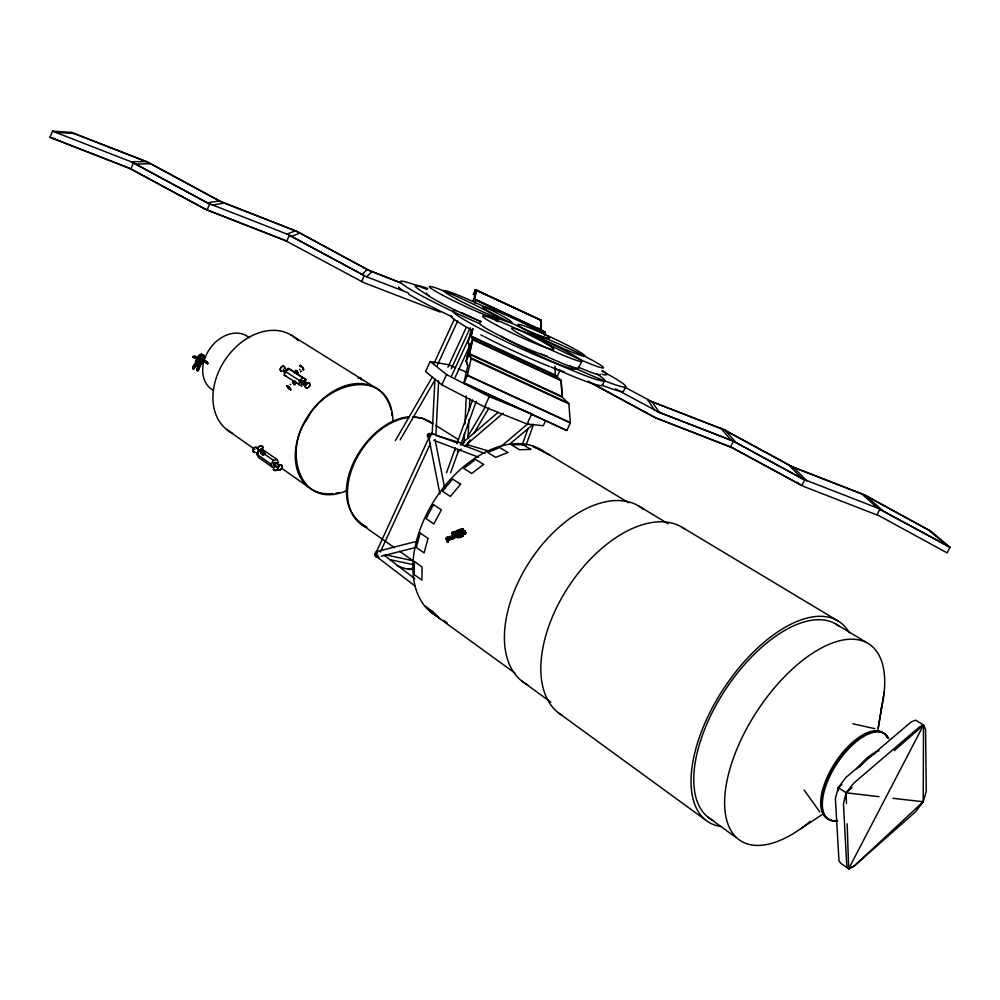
<?xml version="1.0" encoding="UTF-8"?>
<svg xmlns="http://www.w3.org/2000/svg" width="1000" height="1000" viewBox="0 0 1000 1000"><rect width="100%" height="100%" fill="white"/><g stroke="black" fill="none" stroke-linecap="round" stroke-linejoin="round"><path stroke-width="1.5" d="M194.05 356.662C192.562 357.362 192.225 356.112 196.012 356.75M198.1 363.225L197.188 364.487M923.2 801.75L923.525 725.05L915.713 720.188L911.25 721.85L845.738 777.638L838.363 787.562L835.375 798.4L839 861.038L841.2 863.575L848.675 868.838L854.2 866.012L923.2 801.75L926.275 791.4L925.562 729.212L923.525 725.05L919.438 726.95L853.875 783.05L846.112 792.775L843.45 803.875L846.825 866.55L848.675 868.838L854.362 865.875L915.638 811.725L923.2 801.75L892.962 798.325M197.525 368.45L198.325 364.575M203.938 361.538C207.938 363.9 208.363 364.225 205.613 361.125M463.875 531.475L464.812 531.087L465.825 533.062L463.55 533.4C461.312 537.388 466.7 531.75 465.262 533.488C463.888 533.75 465.887 531.775 464.538 530.513C465.95 535.85 466.65 530.25 463.537 530.65L462.962 531.388M541.062 320.513L541.2 330.075L545.1 332.3L545.163 335.412L545.037 332.088L541.138 329.875L541.075 320.188L475.375 289.7L541.075 320.188M207.65 362.837C207.712 365.075 207.887 361.413 204.462 360.825M198.238 364.963L198.825 363.525M275.575 463.413L275.038 462.312L273.988 462.65A1.375 1 -54 0 0 273.45 464.425A1.363 0.988 -54 0 0 274.237 464.837M538.9 330.737L538.938 328.025M202.062 361.6L201.287 362.625M206.7 362.175L207.537 363.925L207.662 363M198.162 363.387C195.9 365.037 199.812 362.35 196.238 362.262M458.188 537.487L458.862 536.188M195.875 362.863L193.65 365.475L193.575 367.1M462.537 534.725L462.175 531.737L462.713 534.8M264.188 452.413L263.538 451.238M197.25 358.413C193.825 357.837 193.538 355.75 197.075 357.438M464.775 531.812L464.325 533.325C464.55 535.212 465.688 532.65 463.837 532.075C466.625 531.425 464.263 535.625 465.288 534.087M207.613 363.162L207.613 363.288M296.575 372.537L297.387 373.025L295.512 370.9M201.475 359.338L199.363 358.387L201.475 359.338L201.875 358.438M464.075 442.663L464.513 433.325M464.963 423.975L466.275 395.938M467.65 445.887L467.8 442.775M468.013 438.1L468.888 419.412M469.325 410.062L469.837 399.162M432.212 433.363L434.862 380.725M435.925 435.025L438.638 380.825M263.975 451.688L262.05 453.363A1.675 1.15 -29.4 0 1 261.225 452.738L261.125 452.788M264.938 453.325L263.075 454.9M294.075 372.5L295.4 373.275M207.413 363.038L207.625 363.85L207.537 363.025M295.625 370.387L298.125 373.013L297.038 372.388M465.275 533.125L464.538 533.337L465.375 532.8M465.325 532.438L464.387 532.612L464.637 533.612L464.975 533.038M464.588 532.575L464.812 531.087L463.512 531.05L462.6 534.412M464.675 533.013L464.338 533.45M464.925 532.263L464.438 531.163M460.175 531.95L461.4 532.663L461.463 531.413M460.525 534.9C459.113 536.962 459.487 535.962 460.05 537.65C468.188 532.212 455.875 539.375 460.037 536.737M463.387 532.562L463.85 533.45M207.638 363.462L207.425 363.713M461.7 534.8L462.537 535.812M452.938 534.438L453.1 535.125M460.85 532.863C460.112 529.038 447.163 538.525 460.412 532.038C460.9 534.025 464.137 531.2 463.2 529.712M457.762 530.925C455.262 533.45 453.35 529.975 454.487 533.45C457.625 533.1 462.413 529.688 463.488 529.7C463.038 526.638 453.325 533.188 457.65 530.35M193.15 356.413L192.688 357.163L194.688 356.225M196.863 362.113L200.238 363.638L195.512 362.062L196.713 359.113L202.387 362.062L201.488 361.6L204.025 356.35L201.225 355.075L199.363 358.387M197.312 358.45L197.85 357.088L197.425 358.425M469.363 354.263L562.275 397.188L568.888 403.875L570.363 422.975L566.8 430.513L463.875 383.125L467.388 375.513L471.1 358.7L469.363 354.263L472.663 339.725L471.012 336.562L472.863 328.55M475.225 302.962C475.925 298.6 473.375 295.725 476.725 290.238M203.263 357.438L203.925 357.088L203.337 357.575M303.612 369.35L303.55 369.862A3.237 0.712 50 0 1 302.638 369.338M454.487 533.45L454.487 532.663L459.15 531.062M198.438 370.475C198.15 365.875 195.787 372.625 198.137 370M474.525 295.012L473.237 294.337L475.375 289.7L476.712 290.375L472.987 301M203.863 357.425L204.025 356.35M207.587 363.862L206.725 363.025M453.35 536.213L446.175 538.562L447.587 542.325L448.212 541.45M453.6 536.1L446.275 537.562L447.738 541.388L448.338 540.275M462.362 535.65C463.325 538.125 461.163 532.263 459.75 535.062C461.763 536.287 461.662 535.675 459.712 537.413C459.162 535.9 459.425 537.087 459.837 536.413M429.513 438.013L429.525 438.688M452.875 536.487L455.325 535.675L454.9 534.275M463.875 383.125L467.75 365.938L466.188 361.138L469.625 346.287L468.175 342.3L471.287 329.625M301.913 386.225L284.275 375.175L284.713 371.012L288.163 368.387L291.137 369.925L305.837 379.4L305.512 382.175M452.675 535.125C453.7 539.738 451.35 528.325 452.05 533.825M196.825 370.262L197.1 369.275M298.925 384.712L299.4 380.525L302.85 377.863L305.837 379.4M200.312 364.525L199.537 366.737M463.462 530.175L463.113 528.888M193.125 356.5L193.212 357.463L196.875 358.275M460.588 535.925L459.412 535.262L459.55 534.062L461.575 533.413L461.925 534.9M464.212 533.288L463.837 532.075M457.612 530.825L462.875 528.775M203.875 358.475L204.2 355.838L202.913 356.688M200.525 364.975L198.775 368.9L199.5 367.287M206.6 361.587L205.938 362.175L206.562 362.525M415.025 586.013L375.513 555.775L377.625 552.562M461.35 534.975L461.225 536.087M199 356.488L200.338 354.4L202.463 355.337M461.775 532.888L461.925 531.838L462.262 533.95L462.6 533.125M204.338 358.713C203.575 359.275 204.65 356.388 203.962 359.438M462.775 536.263L462.4 535.225M196.825 369.6L197.812 370.8M193.337 356.625L192.712 357.05M877.7 730.225L881.862 706.087M884.175 691.925L878.438 727.525M455.737 536.838L456.15 536.038M193.137 367.038C196.737 368.45 190.45 369.8 193.588 366.1M361.562 379.938L361.125 378.2L358.088 378.212L360.387 378.062L361.45 379.325M198.525 369.913L197.775 370.875M461.312 535.837C461.35 536.362 458.888 534.987 459.275 536.825M198.663 369.588L199.213 368.55L198.425 367.587L197.362 367.825L197.175 369.288M199.75 366.3L199 368.013M460.475 536.7L460.175 534.675M463.175 530.325L462.5 529.125M203.5 358.938L204.013 356.087M459.913 536.075L459.312 536.425L459.825 535.85M459.913 535.575L459.1 536.388L458.85 534.175M467.788 365.6L466.225 360.825L469.4 353.963L472.688 339.462L455.175 377.325M431.438 434.7L431.587 433.363L429.663 437.362M466.225 360.825L469.663 346.012L468.15 342.562M471.037 336.3L472.663 329.375M203.475 361.25C205.9 357.3 202.812 362.562 203.7 360.763M200.812 355.725L201.675 354.288L204.2 355.838M474.5 299.05L476.712 290.375M195.062 357.738L195.113 356.35M459.7 536.938L459.963 536.5M429.663 436.025L375.05 554.862A1.925 1.375 -77.5 0 0 376.1 556.688A1.925 1.375 -77.5 0 0 377.7 555.05M194.387 368.025L197.575 364.237M201.05 355.65L200.975 354.963L200.4 355.462M446.175 538.562L447.625 542.413L447.175 540.662M192.875 368.65L193.3 367.8M198.463 356.362L199.375 355.45L197.188 359.475M201.7 355.925L201.9 354.825L201.475 355.375M193.463 366.812L194.488 366.012L194.275 367.15M204.088 359.025L204.55 357.8L201.175 364.637L202.812 361.225M203.538 357.3L203.775 356.238L203.438 357.113M203.75 357.325L204.275 356.8M259.825 450.513L259.962 450.075A1.7 1.163 -29.4 0 1 261.163 449.05L263.238 449.613M195.4 357.038L195.162 357.762L195.525 356.475M197.975 368.762L198.9 363.775M262.425 453.688L262.325 454.35A1.375 0.95 -29.4 0 0 263.062 454.925M260.212 450.462L260.325 450.125A1.325 0.912 -29.4 0 1 261.25 449.325L262.7 449.487M203.512 358.225L203.725 357.025M203.562 358.225L203.6 356.8M461.075 535.513L460.513 535.025M194.275 357.287L194.638 356.337M446.512 472.775L455.387 448.013M456.95 443.65L472.6 399.975M450.65 472.65L459.012 449.35M460.575 444.975L476.238 401.3M522.087 445.15L527.863 429.162M526.125 444.975L533.475 424.637M204.575 360.863L205.938 362.175M197.525 368.713L198.375 367.775L198.337 369.038M273.575 468C272.05 471.3 277.488 471.337 278.363 468.812M447.688 541.287L447.688 539.263L453.738 537.487M456.662 535.988L457.4 535.8L457.188 533.663L455 534.475M203.55 361.275L206.375 362.887L206.912 361.912M440.188 312.075L363.975 282.725L284.312 240.037L204.6 208.888L128.45 167.787L50 137.275L52.55 131.163L71.55 132.375L148.9 162.688L221.7 202.05L297.938 231.887L369.55 270.663L399.963 282.538M71.475 132.562L146.55 161.6L219.363 200.963L295.625 230.812L367.262 269.587L400.662 282.85M130.988 168.738L133.488 162.85L209.65 203.988L207.037 210.025L286.737 241.163L289.375 235.175L364.25 275.675L361.575 281.613M194.613 365.062L193.625 366.562L196.25 362.3M205.613 362.537L206.125 361.362L204.8 360.575M461.512 535.688L461.087 534.163L459.888 534.675M200.875 354.663L200.175 354.925M195.662 356.662L197.075 357.062M455.45 367.587L448.425 364.712L430.175 361.538L425.562 371.575L441.825 384.825L484.5 406.925L527.038 424.012L543.263 425.725L545.6 420.763M433.65 364.225L454.237 319.363M437.05 365.863L457.663 321M474.738 302.688L475.913 300.125M447.95 367.175L466.175 327.6M441.825 384.825L446.55 374.575L430.175 361.538M451.3 368.787L470.188 327.788M451.7 375.65L471.625 332.438M380.337 551.987L430.525 443.35M459.375 536.613L459.85 535.875M484.5 406.925L489.3 396.613L531.812 413.85L527.038 424.012M556.888 377.137L560.15 370.2M562.05 397.038L561.087 380.387M581.675 361.438A38.775 2.825 25.2 0 1 526.188 337.7A38.775 2.825 25.2 0 1 532.425 335.238A38.775 2.825 25.2 0 1 581.675 361.438L578.387 368.387A38.75 2.975 25.2 0 1 540.425 353.6M602.288 385.438L604.462 380.875M625.575 386.912L623.45 391.362A66.05 5.125 25.2 0 1 619 391.025M459.975 536.075L460.712 536.688L461.062 535.363M649.788 400.913L723.012 429.25L791.325 466.375L863.45 494.462L930.688 531.038L950 547.25L947.113 552.888L879.325 515.862L804.125 486.637L732.9 448L656.612 418.3L588.25 381.275M588.562 381.613L654.287 417.225L730.6 446.925L733.4 441.175L802.375 478.812L877.638 508.088L950 547.25L879.812 509.325M194.062 368.512L193.2 368.913M194.225 368.013L193.975 368.862M801.925 485.4L804.663 479.875L733.4 441.175L659.388 412.512L615.413 388.825M205.825 361.788L205.487 362.075M194.288 368.413L192.963 368.537M877.138 514.637L879.912 509.137M930.6 531.213L865.625 495.475L793.512 467.388L725.225 430.275L652.1 401.763L624.65 387.1M195.338 357.45L196.863 357.35M198.2 357.962L198.575 355.975M202.913 360.075L203.612 358.612M197.075 359.85L198.25 357.525M202.237 361.325L203.025 359.7M202.725 361.5L204.125 358.75M196.6 359.787L198.975 355.262L195.487 362.025L196.137 362.337M199.475 358.275L199.875 357.525M202.35 360.962L201.65 362.25M202.4 357.638L203.675 355.2M201.875 358.6L202.4 357.475M460.387 537.275L460.037 536.888M200.925 355.613L201.65 354.312L203.65 355.225M276.337 466.613L272.638 467.388L258.363 457.3L256.863 454.188L259.088 450.312M272.638 467.388L271.15 464.263L273.387 460.363L277.1 459.6L278.575 462.725M202.262 361.05L203.337 359.412L203.775 359.9M395.375 440.613L432.15 377.225M400.138 439.9L435.387 379.212M461.863 535.763L462.362 534.913M467.75 436.613L485.812 406M467.7 443.85L470.062 439.862M474 433.2L488.938 407.925M196.062 364.525L195.512 365.3M198.562 363.575C198.038 365.275 199.338 361.912 200.725 364.3M263.075 450.5L262.375 451.275M200.863 363.875L201.35 363.188M193.863 366.887L197.738 363.25M447.388 541.712L446.812 539.95M462.562 536.2C459.525 539.9 459.075 534.612 461.637 534.663M457.575 536.65L457.987 537.537M461.35 533.763L461.062 531.638M196.675 365.325L195.4 365.45L195.987 365.712L194.775 367.212L196.962 364.65M263.875 454.787L264.288 454.575A1.375 0.95 -29.4 0 0 264.913 453.663L264.488 452.875M448.288 540.75L447.738 541.388L446.887 539.263M459.85 537.1L460.138 537.263M447.688 542.275L447.975 541.512M460.163 537.087L459.75 535.688M52.55 131.163L131.037 161.713L207.213 202.862L286.962 234.05L366.65 276.788L371.85 271.725M361.85 274.562L367.262 269.587M851.975 787.638L846.112 792.775L846.475 803.637M894.2 750.7L923.525 725.05L848.675 868.838L847.163 823.825M838.475 790.662L838.363 787.562L841.875 784.5M263.962 452.887L261.962 453.663A1.988 1.363 -29.4 0 1 260.975 452.912M460.95 444.237L498.237 412.25M457.663 452.125L461.163 449.137M464.663 446.138L503.137 413.2M501.138 446.4L528.375 423.363M509.562 444.25L533.275 424.25M201.312 362.5L202.3 362.325M448.038 540.212L454.087 538.375M822.588 814.287L800.612 828.8M263.65 453.587L264.587 451.887L263.387 450.838M276.5 463.338L275.2 463.5A1.363 0.988 -54 0 0 274.55 464.95M300.587 371.925L301.65 371.275M292.613 382.55L293.738 383.2M287.162 385.75L287.225 386.6M295.688 382.45L296.512 382.825L294.613 380.775M302.375 382.762L301.35 383.025A1.363 1 -56.9 0 1 301.438 380.812M303.612 383.562L302.95 383.862M448.013 539.125L448.088 540.337M457.7 536.613L457.188 533.663M460.325 533.038L461.388 532.438L462.262 533.975M453.363 536.712C450.575 537.938 444.738 538.325 449.237 539.6M194.775 367.075L193.538 366.375M260.863 450.188L262.337 449.188L262.987 447.125A3.225 2.2 -29.4 0 0 261.413 445.925L259.713 446.163A2.763 1.875 -29.4 0 0 257.762 447.837L257.587 449.225A3.212 2.2 -29.4 0 0 259.163 450.425L262.175 449.1L262.762 447.212A2.95 2.013 -29.4 0 0 261.312 446.112L259.762 446.325A2.525 1.725 -29.4 0 0 257.975 447.863L257.812 449.137A2.95 2.013 -29.4 0 0 259.25 450.238L260.025 450.225M446.25 538.713L447.762 538.438L446.262 538.85M263.038 453.512C264.975 450.4 264.375 451.775 262.113 453.275A1.5 1.025 -29.4 0 1 261.363 452.713L261.337 452.388M463.038 533.025L464 532.575M277.075 469.913L274.825 470.45L273.512 469.312M263.15 453.55L262.137 453.95A1.988 1.363 -29.4 0 1 261.15 453.212L260.95 452.488M446.337 537.913L451.688 536.975M465.188 532.825C462.488 533.763 467.2 533.625 465.087 532.425M447.688 539.263L448.275 539.8M453.488 535.65L450.487 536.475M452.887 538.975L452.238 539.2M450.4 538.9L452.275 538.513M460.925 536.85L462.75 536.112M346.425 490.775C299.375 510.7 283.337 450.562 306.988 419.375C324.862 381.6 391.8 364.275 392.987 421.8M291.8 236.3L300.25 232.963M275.925 463.55L276.625 463.425M459.925 537.3L459.725 536.388M286.962 234.05L295.625 230.812M447.688 538.4L449.55 538.1M455.325 535.675L454.675 533.962L455.925 533.5M452.238 532.25L454.375 531.475M457.738 530.862L454.575 532.013L455.85 531.625M459.412 530.337L460.825 529.825M452.113 533.625L454.25 532.85M454.45 533.337L460.8 531.05M464.837 532.238L465.225 532.212M453.188 536.312L455.337 535.538M448.25 538.312L447.8 536.912L449.4 536.675M460.975 536.4L460.387 536.638L460.75 535.8M465.337 532.388L464.387 532.712M459.137 530.025L462.875 529.113M459.225 530.025L454.762 532.038M457.562 531L462.6 529.5M449.1 537.712L447.8 538.088L448.188 538.825M303.6 369.613L303.4 369.675A2.975 0.663 50 0 1 302.562 369.188M450.688 538.987L451.587 539.388L451.325 538.763M461.025 536.487L460.387 536.675L461.112 536.05M459.412 535.262L460.462 535.288M457.962 537.25L457.062 534L455.225 534.612L454.913 533.85M305.212 385.363L306.575 383.587A1.4 1.025 -56.9 0 0 306.475 383.25M261.875 451.525L260.825 451.675A1.988 1.35 -29.4 0 1 260.375 451.538M416.763 541.3L376.438 551.675A2.825 2.062 75.7 0 0 375.487 555.175A2.825 2.062 75.7 0 0 378.325 556.975M450.1 537.475L451.662 537.288M381.325 556.213L415.7 547.475M461.425 531.9L462.562 533.312M461.438 535.812L460.712 534.113M407.95 416.95C364.113 421.3 319.025 500.2 367.013 527.175M446.975 537.513L447.775 537.562M212.087 205.125L224.025 203.125M207.213 202.862L219.363 200.963M301.65 383.062L301.712 383.062A1.412 1.037 -56.9 0 1 300.988 381.312A1.412 1.037 -56.9 0 1 302.95 380.962L302.938 380.962M197.5 363.8L197.9 363.162L196.838 362.4M412.837 416.863L422.1 418.088L430.887 422.675M448.475 539.938L451.575 539.175M135.95 163.988L151.25 163.775M262.738 453.65L262.35 453.663A1.487 1.025 -29.4 0 1 262 453.562M131.037 161.713L146.55 161.6M52.475 138.412L55.4 138.562M55.025 132.3L73.925 133.475M458.15 537.337L458.85 537.45M199.525 364.787L200.7 364.5L200.125 363.6M879.05 796.712L846.112 792.775L838.363 787.562M195.95 360.525L201.725 363.15M195.938 360.725L201.588 363.3M302.887 383.862L302.3 383.675A1.375 1.013 -56.9 0 1 302.375 381.925A1.375 1.013 -56.9 0 1 303.975 381.512M197.6 359.6L201.55 361.4M458.2 536.75L458.862 536.862M195.188 357.275L194.35 357.062M193.938 365.712L195.087 366.35M375.95 556.675L378.963 557.312M389.513 559.575L413.612 564.725M385.775 554.85L412.875 560.712M852.925 723.787L874.912 728.688M461.275 532.625L460.8 530.95M294.337 384.562L294.05 383.55L294.125 384.525M377.825 556.225L375.05 554.862A1.925 1.375 -77.5 0 1 376.3 552.913M263.412 451.538L264.05 451.788M287.512 385.85L286.825 385.675L287.6 387.175M205.85 362.113L204.638 361.463M429.175 433.537L432.175 434.425M436.662 435.75L463.65 443.663M466.65 444.55L489.125 451.15M195.312 357.325L196.562 357.788M431.587 433.363L457.562 443.162M460.45 444.25L484.975 453.5M433.862 440.325L478.587 457.212M366.65 276.788L408.6 292.975M657.062 411.438L733.4 441.175M50 137.275L130.9 168.925L207.037 210.025M200.812 354.288L201.475 354.55M458.263 368.738L466.7 372.188M201.562 354.7L203.562 355.613M550.037 455.225L532.95 446.375L542.038 450.387L628.675 502.75M202.35 355.675L200.463 354.8M467.425 375.138L570.225 422.525M467.388 375.513L570.363 422.975M463.913 382.738L566.8 430.513M471.062 336.05L555.325 375.075L561.188 380.712L562.275 397.188M471.012 336.562L555.525 375.688M472.7 339.188L560.975 380.062M472.663 339.725L561.188 380.712M469.425 353.65L562.038 396.45M471.15 358.05L568.625 403.075M471.1 358.7L568.888 403.875M474.513 298.888L541.138 329.875M474.487 299.212L545.037 332.088M475.9 300.287L545.163 332.5M475.363 289.837L541.2 320.538M284.275 375.175L286.262 376.188M446.55 374.575L489.3 396.613M730.6 446.925L801.838 485.575M293.587 382.287L292.838 382.375M294.538 383.988L293.75 382.337M294.637 384.325L295.312 384.538L294.6 383.2M294.3 384.637C296.788 384.725 289.975 380.6 293.425 382.925M290.75 384.45L290.087 384.462M682.3 527.413L838.062 620.988M836.125 624.175L865.738 642.013M638.962 506.163L668.188 523.775M290.825 334.85L375.475 387.738M429.038 421.238L432.987 423.7M435.625 425.35L458 439.338M200.125 363.9L198.663 364.188M288.163 368.387L302.85 377.863M284.713 371.012L299.4 380.525M458.15 536.587L458.8 537.013M278.488 464.738L278.738 464.913A1.388 1 -54 0 1 278.375 466.938A1.363 0.975 -54 0 1 277.35 467.25M197.675 362.15L198.888 363M263.988 450.4L277.1 459.6M263.85 453.663L273.387 460.363M226.637 429.513L254.737 449.288M281.55 468.162L308.363 487.05M360.087 523.488L394.425 547.663M399.5 551.237L413.5 561.087M256.863 454.188L271.15 464.263M297.387 372.475C299.475 372.987 293.812 368.587 297.15 371.25M443.488 620.25L447.275 622.987M514.9 673.05L432.537 613.375L425.462 606.312L433.062 611.812L440.125 618.875M521.888 681.1L550.837 702.125M707.987 817.15L736.062 837.537M558.425 712.825L705.8 820.188M295.6 371.375C294.4 368.438 298.625 374.3 297.625 371.975M383.938 555.075L414.787 578.688M293.375 382.05L293.875 382.512M287.9 385.988L288.562 386.587M289.3 389.012L290.7 389.85L290.637 389M928.525 530.037L947.75 546.213M865.625 495.475L882.175 510.2M861.275 493.45L877.638 508.088M296.675 372.688L297.663 373.387L297.4 372.388M288.538 386.475L289.175 387.163M288.688 388.438L289.325 389.125M793.512 467.388L806.963 480.938M789.125 465.35L802.375 478.812M797.525 482.413L799.55 484.513M300.438 366.788L300.025 365.262A3.237 0.712 50 0 1 301.537 366.325L303.263 368.413M289.2 387.1L289.837 387.8M288.025 387.812L288.663 388.5M725.225 430.275L735.713 442.25M720.8 428.225L731.1 440.1M302.175 366.987L302.762 367.713M299.475 369.3L300.15 370.175M198.225 365.225L197.763 367.562L198.787 366.987L197.913 365.875M287.475 387.113L288.1 387.8M454.725 538.212L453.475 535.825M289.762 387.8L290.85 390.037A3.262 0.725 47.4 0 1 290.487 389.938M454.412 531.825L454.325 532.762M285.575 372.463L285.312 371.825M804.087 789.938L819.812 811.95M652.1 401.763L659.388 412.512M647.65 399.7L654.737 410.35M303.137 368.35L303.612 369.038M448 537.075L448.35 537.775M447.537 540.925L447.238 540.037M446.662 538.25L447.375 540.075M457.325 537.688L456.325 534.2L457.1 536.725M447.05 538.875L447.475 539.987M469.4 353.963L471.125 358.375M462.762 533.938L462.175 531.737M446.9 540.262L447.325 541.4M300.113 366.213L300.175 365.45A2.975 0.663 50 0 1 301.562 366.438M457.062 534L457.537 535.737M447.925 540.3L447.887 540.625M201.412 361.5L201.663 362.587L201.8 361.087M462.2 532.5L462.388 533.362M435.025 439.462L444.7 488.075M439.938 494.025L428.575 436.275A2.862 1.75 -11 0 0 429.438 437.125M447.85 539.225L447.95 539.95M457.85 536.725L457.938 537.6M463.75 532.475L463.938 533.337M455.85 536.163L455.9 537.275M554.987 366.062L555.325 375.075M213.6 390.45A31.938 24.325 -55.9 0 1 203.1 365.1A31.938 24.325 -55.9 0 1 222.062 337.287A31.925 24.3 -55.9 0 1 234.737 333.162A31.938 24.325 -55.9 0 1 249.325 337.8M333 493.612A60.012 42.387 -56.2 0 1 295.4 452.137A60.012 42.387 -56.2 0 1 339.812 387.887A60.012 42.387 -56.2 0 1 391.012 409.688M391.625 412.65A60.012 42.387 -56.2 0 1 392.062 415.712M338.938 492.562A60.012 42.387 -56.2 0 1 335.95 493.2M232.3 433.113A57.275 42.737 -56 0 1 226.375 358.013A57.275 42.737 -56 0 1 298.175 340.675M254.713 452.4A2.85 2.087 -53.9 0 1 252.787 450.337A2.85 2.087 -53.9 0 1 255.113 447.312A2.85 2.087 -53.9 0 1 257.525 448.738M256.762 447.725A2.612 1.913 -53.9 0 1 257.137 448.2M254.75 452.188A2.612 1.913 -53.9 0 1 253.113 449.675A2.612 1.913 -53.9 0 1 256.212 447.45M281.375 371.4A2.888 2.138 -56.9 0 1 281.212 367.038A2.888 2.138 -56.9 0 1 284.913 367.788M281.462 371.188A2.637 1.963 -56.9 0 1 281.05 367.5A2.637 1.963 -56.9 0 1 284.525 367.212M283.463 371.575A1.4 1.05 -53.8 0 0 283.863 371.737A1.787 1.325 -56.9 0 0 284.288 371.775M283.2 371.225A1.4 1.05 -53.8 0 1 283.113 370.75M256.438 452.775A1.762 1.288 -53.9 0 1 256.075 452.6M283.3 369.725A1.787 1.325 -56.9 0 1 283.587 369.25M284.875 368.462A1.787 1.325 -56.9 0 1 285.3 368.512M258.425 451.45A1.5 1.087 -53.9 0 0 257.825 453.387A1.8 1.312 -54.1 0 1 258.65 451.475M285.512 372.512A1.512 1.125 -56.9 0 1 285.738 370.4A1.512 1.125 -56.9 0 1 287.562 370.412A1.363 1.013 -56.9 0 0 287.013 370.087M258.15 453.562A1.375 1 -53.9 0 1 258.5 451.538M285.363 372.837A1.538 1.137 -54.7 0 1 284.988 371.987A1.812 1.338 -56.9 0 1 287.6 369.925M257.663 453.612A1.8 1.312 -54.1 0 1 258.375 451.275M285.375 372.65A1.538 1.137 -54.7 0 1 285.275 372.175A1.812 1.338 -57 0 1 285.475 371.15M285.775 370.662A1.812 1.338 -57 0 1 287.525 369.913M258.337 453.562A1.35 0.988 -53.9 0 1 258.575 452.125M286.7 370.4A1.35 1 -56.9 0 1 287.387 370.35M275.45 465.688A1.363 0.988 -54 0 1 274.837 465.525M277.075 463.35A1.837 1.325 -54 0 0 276.837 463.038A1.538 1.1 -52.1 0 0 275.525 462.95A1.837 1.325 -54 0 0 275.387 466.138M304.562 381.538A1.837 1.35 -56.9 0 0 302.162 381.737A1.837 1.35 -56.9 0 0 302.438 384.288L302.887 384.312A1.85 1.363 -56.9 0 0 303.363 384.188M277.362 463.55A1.837 1.325 -54 0 0 277.125 463.237A1.538 1.1 -52.1 0 0 275.812 463.162A1.837 1.325 -54 0 0 275.675 466.337M304.85 381.725A1.837 1.338 -56.9 0 0 302.462 381.925A1.837 1.338 -56.9 0 0 302.738 384.475L303.188 384.5A1.837 1.338 -56.9 0 0 303.637 384.4M275.487 465.938A1.375 0.988 -54 0 1 275.012 465.562M275.45 466.075A1.512 1.087 -54 0 1 275.087 464.225A1.512 1.087 -54 0 1 276.988 463.512M303.688 384.162A1.525 1.113 -56.9 0 1 302.3 383.4A1.525 1.113 -56.9 0 1 303.4 381.55A1.525 1.113 -56.9 0 1 304.788 382.3M276.825 467.425A1.787 1.288 -54 0 0 278.913 466.825A1.787 1.288 -54 0 0 278.988 464.6A1.4 1 -51.4 0 0 277.738 464.525M276.562 467.113A1.787 1.288 -54 0 1 276.45 466.188M306.537 382.65A1.8 1.325 -56.9 0 1 306.9 383.438A1.412 1.062 -55.8 0 1 306.425 384.95A1.8 1.325 -56.9 0 1 304.337 385.5M304.088 385.163A1.8 1.325 -56.9 0 1 303.962 384.712M304.15 383.688A1.8 1.325 -56.9 0 1 304.438 383.2M305.275 382.525A1.8 1.325 -56.9 0 1 306.175 382.45M305.212 385.4A1.4 1.025 -56.9 0 1 304.587 385.213M307.787 387.938A2.925 2.138 -56.9 0 1 305.188 385.65A2.925 2.138 -56.9 0 1 308.725 382.8A2.925 2.138 -56.9 0 1 309.137 386.85M307.775 387.738A2.675 1.963 -56.9 0 1 305.375 385.625A2.675 1.963 -56.9 0 1 308.625 383.013A2.675 1.963 -56.9 0 1 309.012 386.737M437.262 616.35A98.2 62.538 -56.5 0 1 435.275 498.988A98.2 62.538 -56.5 0 1 544.288 451.987M413.3 568.475A20.15 4.138 24.7 0 1 396.925 565.65M376.987 551.438A20.15 4.138 24.7 0 1 377.837 551.125M411.55 568.35A18.587 3.825 24.7 0 1 408.212 568.663M365.675 527A61.75 42.05 -56.3 0 1 352.688 467.013A61.75 42.05 -56.3 0 1 408.75 417.475M413.2 417.225A61.75 42.05 -56.3 0 1 432.325 423.438M837.625 820.487A51.163 23.55 -56.8 0 1 834.25 765.975A51.163 23.55 -56.8 0 1 887.962 738.1M859.675 766.938A39.225 17.812 -56.9 0 1 875.013 753.487M856.95 768.812A39.212 17.812 -56.9 0 1 879.075 750.763M836.975 821.237A51.188 23.537 -56.8 0 1 835.8 765.425A51.188 23.537 -56.8 0 1 888.8 738.65M831.213 819.95A51.15 23.55 -56.8 0 1 836.3 760.962A51.15 23.55 -56.8 0 1 887.125 737.575M527.788 684.862A105.325 62.3 -56.6 0 1 530.262 560.65A105.325 62.3 -56.6 0 1 643.525 509.387M561.975 715.263A111.562 63.837 -56.6 0 1 568.825 586.225A111.562 63.837 -56.6 0 1 684.688 528.987M810.3 821.375A117.487 56.913 -56.8 0 1 724.75 797.913A117.487 56.913 -56.8 0 1 819.412 649.087A117.487 56.913 -56.8 0 1 880.825 710.5M720.725 826.488A119.625 59.725 -56.8 0 1 724.262 687.7A119.625 59.725 -56.8 0 1 849.3 632.762M713.125 820.4A115.887 57.862 -56.8 0 1 724.312 691.35A115.887 57.862 -56.8 0 1 838.637 625.862M428.775 435.163A2.862 1.75 -11 0 1 431.225 433.825A2.862 1.75 -11 0 1 433.812 434.412M455.138 450.312A1.925 0.875 49.4 0 1 455.387 449.113M457.388 450.55A1.925 0.875 49.4 0 1 457.413 452.25M497.938 321.637A37.925 2.712 25.1 0 1 494.75 319.925M493.762 319.387A37.925 2.712 25.1 0 1 491.312 318.012M490.2 317.362A37.925 2.712 25.1 0 1 488.212 316.175M493.587 315.05A37.925 2.712 25.1 0 1 497.638 316.637M602.638 370.55A64.825 4.775 25.2 0 1 602.025 374.288M617.7 390.688A66.05 5.125 25.2 0 1 602.1 385.275M601.838 370.975A66.075 4.963 25.2 0 1 623.325 386.975A66.075 4.963 25.2 0 1 570.175 366.012M600.175 374.263A37.825 2.837 25.2 0 1 578.25 367.125M479.312 323.512A66.588 5 25 0 1 406.4 286.925A66.588 5 25 0 1 427.062 289.5M452.275 316.887A66.562 5.175 25 0 1 408.363 294.062M402.425 290.238A66.562 5.175 25 0 1 398.625 287.025M481.125 321.538A38.112 2.862 25 0 1 442.287 303.663A38.112 2.862 25 0 1 426.925 293.3M481.225 321.825A65.425 4.838 25 0 1 462.062 312.863M428.925 295.675A65.425 4.838 25 0 1 427.875 288.5M602.425 384.575A67.663 5.375 25.2 0 1 554.6 368.438M596.25 373.6A67.688 5.213 25.2 0 1 581.15 374A67.688 5.213 25.2 0 1 500.475 335.9M564.312 371.85A68.325 5.475 25.1 0 1 550.9 367.038M549.587 366.512A68.325 5.475 25.1 0 1 484.613 336.838M483.338 336.188A68.325 5.475 25.1 0 1 480.85 334.888M472.15 330.225A68.325 5.475 25.1 0 1 450.763 315.575M576.663 368.363A68.35 5.3 25.1 0 1 506.087 341.613A68.35 5.3 25.1 0 1 456.275 310.712M547.05 356.15A39.125 3.038 25.1 0 1 504.5 338.137A39.125 3.038 25.1 0 1 479.925 322.962M414.312 561.475L414.275 574.675L421.962 580.138L422.038 566.912L414.312 561.475M420.25 533.088L416.312 547.487L424.075 552.888L428.05 538.438L420.25 533.088M433.5 504.588L426.025 518.65L433.862 523.95L441.362 509.837L433.5 504.588M460.575 484.25L450.35 496.475L442.45 491.287L452.638 479.113L460.575 484.25M461.637 535.737L460.475 535.975L461.6 535.737M483.575 464.45L471.763 473.475L463.787 468.4L475.588 459.412L483.575 464.45M507.812 452.475L495.7 457.388L487.7 452.413L499.8 447.537L507.812 452.475M456.075 532.238L454.825 532.688L456.05 532.137M530.737 449.387L519.6 449.787L511.575 444.888L522.712 444.513L530.737 449.387M458.013 536.675L458.013 537.413L458.013 536.675M280.475 469.738A2.9 2.087 -54.1 0 0 281.712 465.15A2.9 2.087 -54.1 0 0 277.663 467.463A2.9 2.087 -54.1 0 0 280.475 469.738M280.425 469.538A2.65 1.913 -54.1 0 0 281.562 465.35A2.65 1.913 -54.1 0 0 277.85 467.463A2.65 1.913 -54.1 0 0 280.425 469.538M429.425 436.975A1.95 1.4 -73.8 0 0 429.588 433.688A1.95 1.4 -73.8 0 0 427.325 435.65A1.95 1.4 -73.8 0 0 429.425 436.975M531.663 333.375A37.125 2.6 25.2 0 0 584.75 356.188A37.125 2.6 25.2 0 0 537.537 331.188A37.125 2.6 25.2 0 0 531.663 333.375M549.475 344.862A37.85 2.7 25.2 0 0 603.325 367.925A37.85 2.7 25.2 0 0 554.85 342.238A37.85 2.7 25.2 0 0 549.475 344.862M442.45 295.087A38.138 2.712 25 0 0 498.212 319.037A38.138 2.712 25 0 0 451.388 294.1A38.138 2.712 25 0 0 442.45 295.087M456.85 299.188A37.475 2.625 25 0 0 511.45 322.675A37.475 2.625 25 0 0 465.188 298.087A37.475 2.625 25 0 0 456.85 299.188M496.138 315.375A36.862 2.55 25.1 0 0 549.35 338.275A36.862 2.55 25.1 0 0 503.113 313.788A36.862 2.55 25.1 0 0 496.138 315.375M496.95 325.4A39.15 2.875 25.1 0 0 553.413 349.538A39.15 2.875 25.1 0 0 504.225 323.312A39.15 2.875 25.1 0 0 496.95 325.4"/></g></svg>
